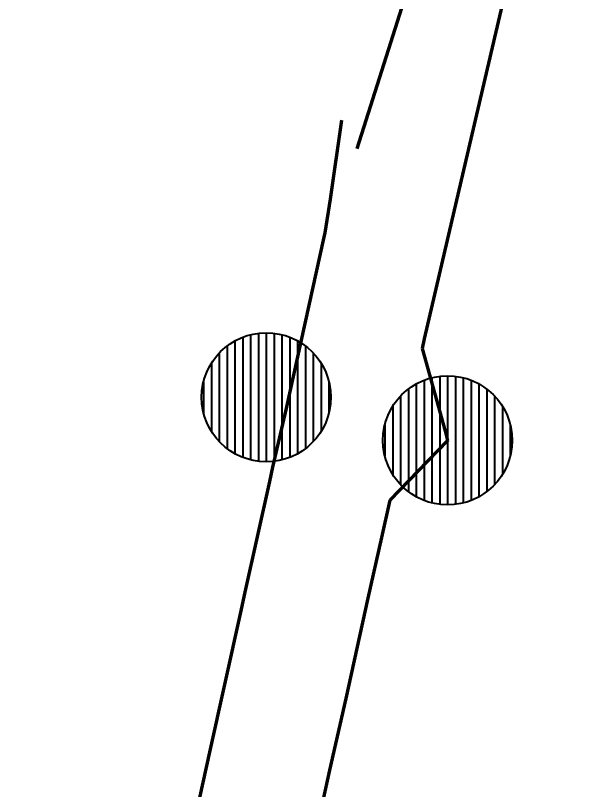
# Model space of a CAD drawing. Header units: metres. Extents: x 599858 to 604937, y 1147506 to 1148114.
# Drawn here: x 603405.63 to 603416.8, y 1147741.92 to 1147756.74 of the extents above; entities that cross this region are included whole.
import ezdxf

# ---------------------------------------------------------------- set-up
doc = ezdxf.new("R2010")
doc.units = ezdxf.units.M
doc.header["$MEASUREMENT"] = 0
doc.linetypes.add('DGN Style 7', pattern=[105.626894, 47.532102, -21.125379, 15.844034, -21.125379])
doc.layers.add('TF_E_---_Mast-_2', color=1, linetype='Continuous', lineweight=40)
doc.layers.add('TF_E_LS-_Kabl-_2', color=1, linetype='DGN Style 7', lineweight=70)

# ---------------------------------------------------------------- blocks, each defined once
blk = doc.blocks.new('ELMAST_7')
at = {"layer": 'TF_E_---_Mast-_2', "flags": 128}
for points in [[(-0.3, 1.198777), (-0.3, 0), (-0.3, -1.198777)], [(-0.15, 1.226608), (-0.15, 0), (-0.15, -1.226608)], [(0, 1.235745), (0, 0), (0, -1.235745)], [(0.15, 1.226608), (0.15, 0), (0.15, -1.226608)], [(0.3, 1.198777), (0.3, 0), (0.3, -1.198777)], [(-0.6, 1.080309), (-0.6, 0), (-0.6, -1.080309)], [(-0.45, 1.150898), (-0.45, 0), (-0.45, -1.150898)], [(0.45, 1.150898), (0.45, 0), (0.45, -1.150898)], [(0.6, 1.080309), (0.6, 0), (0.6, -1.080309)], [(-0.75, 0.982124), (-0.75, 0), (-0.75, -0.982124)], [(0.75, 0.982124), (0.75, 0), (0.75, -0.982124)], [(-0.9, 0.846798), (-0.9, 0), (-0.9, -0.846798)], [(0.9, 0.846798), (0.9, 0), (0.9, -0.846798)], [(-1.05, 0.651588), (-1.05, 0), (-1.05, -0.651588)], [(1.05, 0.651588), (1.05, 0), (1.05, -0.651588)], [(-1.2, 0.295071), (-1.2, 0), (-1.2, -0.295071)], [(1.2, 0.295071), (1.2, 0), (1.2, -0.295071)]]:
    blk.add_lwpolyline(points, dxfattribs=at)
at = {"layer": 'TF_E_---_Mast-_2'}
blk.add_circle((0, 0), 1.235745, dxfattribs=at)
blk = doc.blocks.new('ELMAST_21')
at = {"layer": 'TF_E_---_Mast-_2', "flags": 128}
for points in [[(-0.3, 1.198777), (-0.3, 0), (-0.3, -1.198777)], [(-0.15, 1.226608), (-0.15, 0), (-0.15, -1.226608)], [(0, 1.235745), (0, 0), (0, -1.235745)], [(0.15, 1.226608), (0.15, 0), (0.15, -1.226608)], [(0.3, 1.198777), (0.3, 0), (0.3, -1.198777)], [(-0.6, 1.080309), (-0.6, 0), (-0.6, -1.080309)], [(-0.45, 1.150898), (-0.45, 0), (-0.45, -1.150898)], [(0.45, 1.150898), (0.45, 0), (0.45, -1.150898)], [(0.6, 1.080309), (0.6, 0), (0.6, -1.080309)], [(-0.75, 0.982124), (-0.75, 0), (-0.75, -0.982124)], [(0.75, 0.982124), (0.75, 0), (0.75, -0.982124)], [(-0.9, 0.846798), (-0.9, 0), (-0.9, -0.846798)], [(0.9, 0.846798), (0.9, 0), (0.9, -0.846798)], [(-1.05, 0.651588), (-1.05, 0), (-1.05, -0.651588)], [(1.05, 0.651588), (1.05, 0), (1.05, -0.651588)], [(-1.2, 0.295071), (-1.2, 0), (-1.2, -0.295071)], [(1.2, 0.295071), (1.2, 0), (1.2, -0.295071)]]:
    blk.add_lwpolyline(points, dxfattribs=at)
at = {"layer": 'TF_E_---_Mast-_2'}
blk.add_circle((0, 0), 1.235745, dxfattribs=at)
blk = doc.blocks.new('ELMAST_4')
at = {"layer": 'TF_E_---_Mast-_2', "flags": 128}
for points in [[(-0.3, 1.198777), (-0.3, 0), (-0.3, -1.198777)], [(-0.15, 1.226608), (-0.15, 0), (-0.15, -1.226608)], [(0, 1.235745), (0, 0), (0, -1.235745)], [(0.15, 1.226608), (0.15, 0), (0.15, -1.226608)], [(0.3, 1.198777), (0.3, 0), (0.3, -1.198777)], [(-0.6, 1.080309), (-0.6, 0), (-0.6, -1.080309)], [(-0.45, 1.150898), (-0.45, 0), (-0.45, -1.150898)], [(0.45, 1.150898), (0.45, 0), (0.45, -1.150898)], [(0.6, 1.080309), (0.6, 0), (0.6, -1.080309)], [(-0.75, 0.982124), (-0.75, 0), (-0.75, -0.982124)], [(0.75, 0.982124), (0.75, 0), (0.75, -0.982124)], [(-0.9, 0.846798), (-0.9, 0), (-0.9, -0.846798)], [(0.9, 0.846798), (0.9, 0), (0.9, -0.846798)], [(-1.05, 0.651588), (-1.05, 0), (-1.05, -0.651588)], [(1.05, 0.651588), (1.05, 0), (1.05, -0.651588)], [(-1.2, 0.295071), (-1.2, 0), (-1.2, -0.295071)], [(1.2, 0.295071), (1.2, 0), (1.2, -0.295071)]]:
    blk.add_lwpolyline(points, dxfattribs=at)
at = {"layer": 'TF_E_---_Mast-_2'}
blk.add_circle((0, 0), 1.235745, dxfattribs=at)

msp = doc.modelspace()

# ---------------------------------------------------------------- linework, layer by layer
at = {"layer": 'TF_E_LS-_Kabl-_2', "flags": 128}
for points in [[(603416.42, 1147773.81), (603416.53, 1147773.01), (603416.54, 1147772.97), (603416.55, 1147772.89), (603416.59, 1147772.59), (603416.66, 1147772.11), (603416.803058, 1147771.099155), (603416.59, 1147770.28), (603416.52, 1147770.01), (603416.01, 1147768.04), (603415.83, 1147767.34), (603415.82, 1147767.28), (603415.81, 1147767.25), (603415.59, 1147766.39), (603415.39, 1147765.61), (603415.37, 1147765.55), (603415.3, 1147765.27), (603415.28, 1147765.19), (603414.89, 1147763.66), (603414.87, 1147763.57), (603414.71, 1147762.96), (603414.67, 1147762.82), (603414.16, 1147760.82), (603414, 1147760.19), (603413.73773, 1147759.184191), (603413.47, 1147758.34), (603413.37, 1147758.02), (603413.29, 1147757.76), (603412.163184, 1147754.192964)], [(603416.42, 1147773.81), (603416.53, 1147773.01), (603416.54, 1147772.97), (603416.55, 1147772.89), (603416.59, 1147772.59), (603416.66, 1147772.11), (603416.803057, 1147771.099121), (603416.59, 1147770.28), (603416.52, 1147770.01), (603416.01, 1147768.04), (603415.83, 1147767.34), (603415.82, 1147767.28), (603415.81, 1147767.25), (603415.59, 1147766.39), (603415.39, 1147765.61), (603415.37, 1147765.55), (603415.3, 1147765.27), (603415.28, 1147765.19), (603414.89, 1147763.66), (603414.87, 1147763.57), (603414.71, 1147762.96), (603414.67, 1147762.82), (603414.16, 1147760.82), (603414, 1147760.19), (603413.737718, 1147759.184189), (603413.47, 1147758.34), (603413.37, 1147758.02), (603413.29, 1147757.76), (603412.163192, 1147754.192992)], [(603416.34, 1147758.3), (603414.992543, 1147757.17172), (603414.96, 1147757.03), (603414.68, 1147755.83), (603414.07, 1147753.21), (603413.45, 1147750.56), (603413.411948, 1147750.373331), (603413.85, 1147748.79), (603413.895862, 1147748.616335)], [(603416.34, 1147758.3), (603414.992597, 1147757.171661), (603414.96, 1147757.03), (603414.68, 1147755.83), (603414.07, 1147753.21), (603413.45, 1147750.56), (603413.41198, 1147750.373306), (603413.85, 1147748.79), (603413.895923, 1147748.616346)], [(603411.87, 1147754.74), (603411.65, 1147753.23), (603411.546536, 1147752.588432), (603411.53, 1147752.5), (603410.8, 1147749.2), (603410.55, 1147748.1), (603410.49, 1147747.83), (603410.02, 1147745.71), (603409.93, 1147745.3), (603409.34, 1147742.65), (603408.47, 1147738.72), (603408.33, 1147738.11), (603408.17, 1147737.36), (603407, 1147732.12), (603406.88, 1147731.57), (603406.82, 1147731.27), (603406.709895, 1147730.799462), (603405.629931, 1147730.070143)], [(603411.87, 1147754.74), (603411.65, 1147753.23), (603411.54657, 1147752.588396), (603411.53, 1147752.5), (603410.8, 1147749.2), (603410.55, 1147748.1), (603410.49, 1147747.83), (603410.02, 1147745.71), (603409.93, 1147745.3), (603409.34, 1147742.65), (603408.47, 1147738.72), (603408.33, 1147738.11), (603408.17, 1147737.36), (603407, 1147732.12), (603406.88, 1147731.57), (603406.82, 1147731.27), (603406.709911, 1147730.799494), (603405.629938, 1147730.070124)], [(603413.9, 1147748.62), (603413.7, 1147748.41), (603412.79266, 1147747.471861), (603412.63, 1147746.76), (603412.37, 1147745.6), (603411.95, 1147743.68), (603411.64, 1147742.31), (603411.320759, 1147740.871027)], [(603413.9, 1147748.62), (603413.7, 1147748.41), (603412.792707, 1147747.471839), (603412.63, 1147746.76), (603412.37, 1147745.6), (603411.95, 1147743.68), (603411.64, 1147742.31), (603411.320799, 1147740.870974)]]:
    msp.add_lwpolyline(points, dxfattribs=at)

# ---------------------------------------------------------------- block references
at = {"layer": 'TF_E_---_Mast-_2'}
for name, p in [('ELMAST_7', (603410.427399, 1147749.439506)), ('ELMAST_4', (603410.427412, 1147749.439497)), ('ELMAST_7', (603413.895923, 1147748.616346)), ('ELMAST_21', (603413.895962, 1147748.616332))]:
    msp.add_blockref(name, p, dxfattribs=at)

doc.saveas('drawing.dxf')
